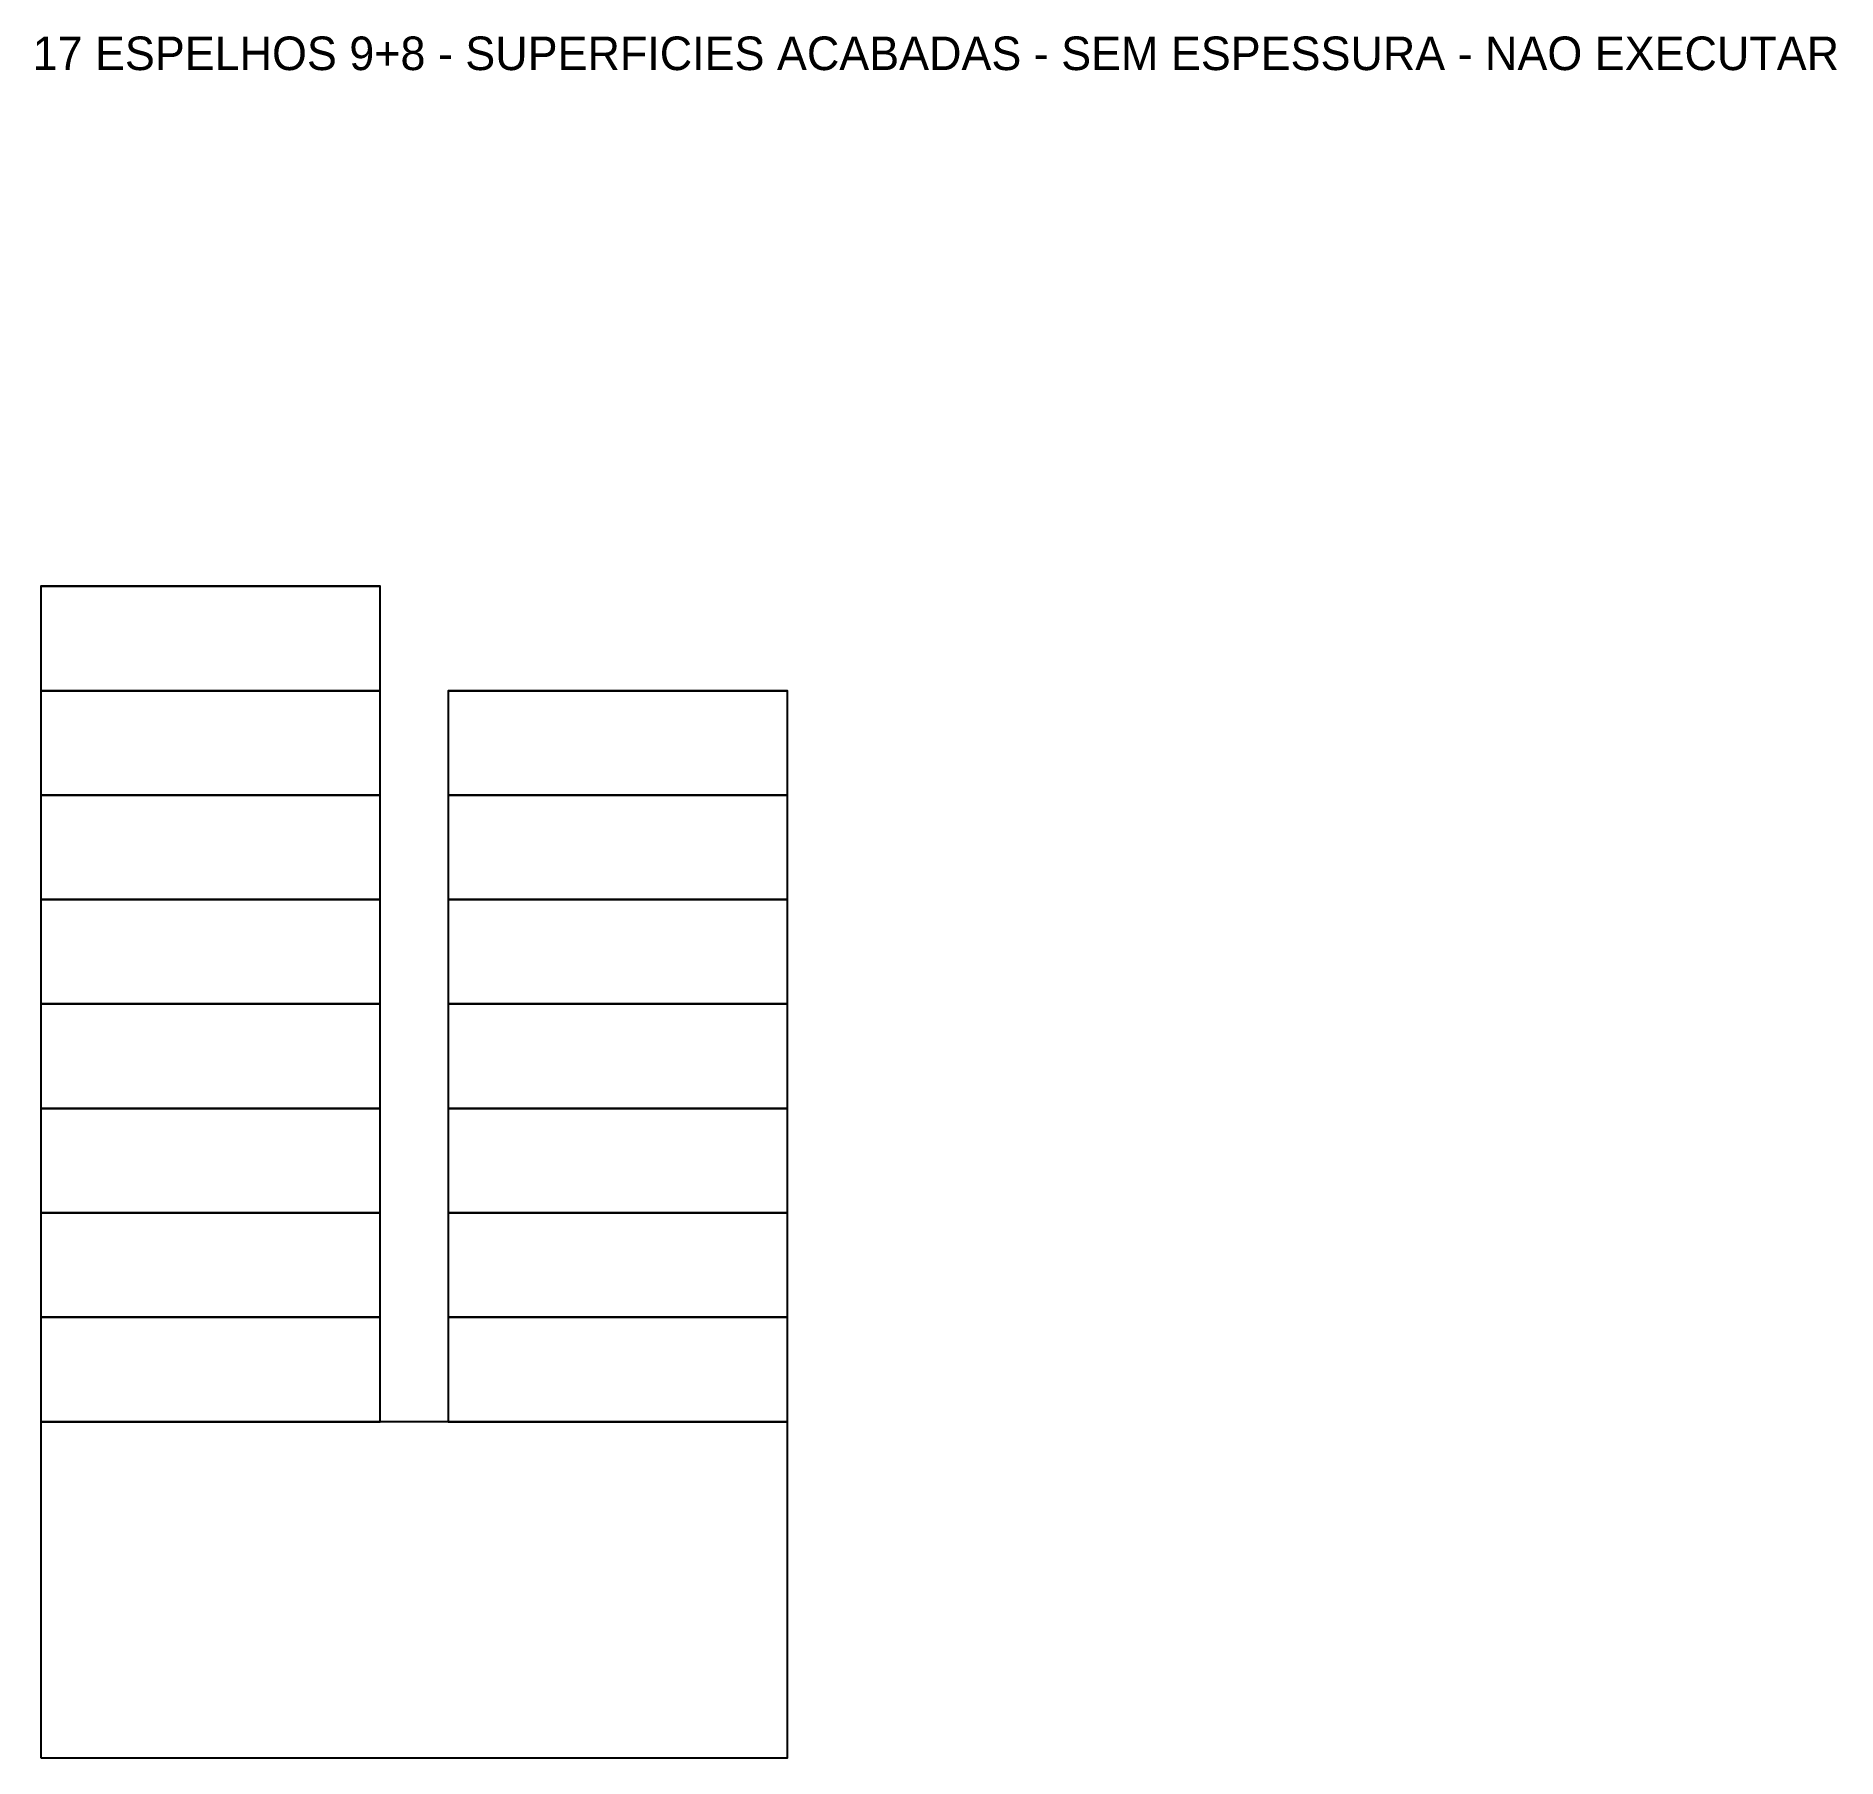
# Model space of a CAD drawing. Header units: metres. Extents: x 4.46 to 9.29, y 0.07 to 4.69.
import ezdxf

# ---------------------------------------------------------------- set-up
doc = ezdxf.new("R2010")
doc.units = ezdxf.units.M
for name, color, linetype in [('TCC_AVISO', 1, 'Continuous'), ('TCC_ESPELHOS_ESTUDO', 4, 'Continuous'), ('TCC_PATAMAR_ESTUDO', 2, 'Continuous'), ('TCC_PISADAS_ESTUDO', 3, 'Continuous')]:
    doc.layers.add(name, color=color, linetype=linetype)

msp = doc.modelspace()

# ---------------------------------------------------------------- linework, layer by layer
at = {"layer": 'TCC_ESPELHOS_ESTUDO'}
for points in [[(4.4725, 3.2158, 0.22), (5.3827, 3.2158, 0.22), (5.3827, 3.2158, 0.3982), (4.4725, 3.2158, 0.3982)], [(4.4725, 2.9358, 0.3982), (5.3827, 2.9358, 0.3982), (5.3827, 2.9358, 0.5765), (4.4725, 2.9358, 0.5765)], [(5.5647, 2.9358, 3.0718), (6.4749, 2.9358, 3.0718), (6.4749, 2.9358, 3.25), (5.5647, 2.9358, 3.25)], [(4.4725, 2.6558, 0.5765), (5.3827, 2.6558, 0.5765), (5.3827, 2.6558, 0.7547), (4.4725, 2.6558, 0.7547)], [(5.5647, 2.6558, 2.8935), (6.4749, 2.6558, 2.8935), (6.4749, 2.6558, 3.0718), (5.5647, 2.6558, 3.0718)], [(4.4725, 2.3758, 0.7547), (5.3827, 2.3758, 0.7547), (5.3827, 2.3758, 0.9329), (4.4725, 2.3758, 0.9329)], [(5.5647, 2.3758, 2.7153), (6.4749, 2.3758, 2.7153), (6.4749, 2.3758, 2.8935), (5.5647, 2.3758, 2.8935)], [(4.4725, 2.0958, 0.9329), (5.3827, 2.0958, 0.9329), (5.3827, 2.0958, 1.1112), (4.4725, 2.0958, 1.1112)], [(5.5647, 2.0958, 2.5371), (6.4749, 2.0958, 2.5371), (6.4749, 2.0958, 2.7153), (5.5647, 2.0958, 2.7153)], [(4.4725, 1.8158, 1.1112), (5.3827, 1.8158, 1.1112), (5.3827, 1.8158, 1.2894), (4.4725, 1.8158, 1.2894)], [(5.5647, 1.8158, 2.3588), (6.4749, 1.8158, 2.3588), (6.4749, 1.8158, 2.5371), (5.5647, 1.8158, 2.5371)], [(4.4725, 1.5358, 1.2894), (5.3827, 1.5358, 1.2894), (5.3827, 1.5358, 1.4676), (4.4725, 1.5358, 1.4676)], [(5.5647, 1.5358, 2.1806), (6.4749, 1.5358, 2.1806), (6.4749, 1.5358, 2.3588), (5.5647, 1.5358, 2.3588)], [(4.4725, 1.2558, 1.4676), (5.3827, 1.2558, 1.4676), (5.3827, 1.2558, 1.6459), (4.4725, 1.2558, 1.6459)], [(5.5647, 1.2558, 2.0024), (6.4749, 1.2558, 2.0024), (6.4749, 1.2558, 2.1806), (5.5647, 1.2558, 2.1806)], [(4.4725, 0.9758, 1.6459), (5.3827, 0.9758, 1.6459), (5.3827, 0.9758, 1.8241), (4.4725, 0.9758, 1.8241)], [(5.5647, 0.9758, 1.8241), (6.4749, 0.9758, 1.8241), (6.4749, 0.9758, 2.0024), (5.5647, 0.9758, 2.0024)]]:
    msp.add_3dface(points, dxfattribs=at)
at = {"layer": 'TCC_PATAMAR_ESTUDO'}
msp.add_3dface([(4.4725, 0.0741, 1.8241), (6.4749, 0.0741, 1.8241), (6.4749, 0.9758, 1.8241), (4.4725, 0.9758, 1.8241)], dxfattribs=at)
at = {"layer": 'TCC_PISADAS_ESTUDO'}
for points in [[(4.4725, 2.9358, 0.3982), (5.3827, 2.9358, 0.3982), (5.3827, 3.2158, 0.3982), (4.4725, 3.2158, 0.3982)], [(4.4725, 2.6558, 0.5765), (5.3827, 2.6558, 0.5765), (5.3827, 2.9358, 0.5765), (4.4725, 2.9358, 0.5765)], [(5.5647, 2.6558, 3.0718), (6.4749, 2.6558, 3.0718), (6.4749, 2.9358, 3.0718), (5.5647, 2.9358, 3.0718)], [(4.4725, 2.3758, 0.7547), (5.3827, 2.3758, 0.7547), (5.3827, 2.6558, 0.7547), (4.4725, 2.6558, 0.7547)], [(5.5647, 2.3758, 2.8935), (6.4749, 2.3758, 2.8935), (6.4749, 2.6558, 2.8935), (5.5647, 2.6558, 2.8935)], [(4.4725, 2.0958, 0.9329), (5.3827, 2.0958, 0.9329), (5.3827, 2.3758, 0.9329), (4.4725, 2.3758, 0.9329)], [(5.5647, 2.0958, 2.7153), (6.4749, 2.0958, 2.7153), (6.4749, 2.3758, 2.7153), (5.5647, 2.3758, 2.7153)], [(4.4725, 1.8158, 1.1112), (5.3827, 1.8158, 1.1112), (5.3827, 2.0958, 1.1112), (4.4725, 2.0958, 1.1112)], [(5.5647, 1.8158, 2.5371), (6.4749, 1.8158, 2.5371), (6.4749, 2.0958, 2.5371), (5.5647, 2.0958, 2.5371)], [(4.4725, 1.5358, 1.2894), (5.3827, 1.5358, 1.2894), (5.3827, 1.8158, 1.2894), (4.4725, 1.8158, 1.2894)], [(5.5647, 1.5358, 2.3588), (6.4749, 1.5358, 2.3588), (6.4749, 1.8158, 2.3588), (5.5647, 1.8158, 2.3588)], [(4.4725, 1.2558, 1.4676), (5.3827, 1.2558, 1.4676), (5.3827, 1.5358, 1.4676), (4.4725, 1.5358, 1.4676)], [(5.5647, 1.2558, 2.1806), (6.4749, 1.2558, 2.1806), (6.4749, 1.5358, 2.1806), (5.5647, 1.5358, 2.1806)], [(4.4725, 0.9758, 1.6459), (5.3827, 0.9758, 1.6459), (5.3827, 1.2558, 1.6459), (4.4725, 1.2558, 1.6459)], [(5.5647, 0.9758, 2.0024), (6.4749, 0.9758, 2.0024), (6.4749, 1.2558, 2.0024), (5.5647, 1.2558, 2.0024)]]:
    msp.add_3dface(points, dxfattribs=at)

# ---------------------------------------------------------------- texts
at = {"layer": 'TCC_AVISO'}
msp.add_text('17 ESPELHOS 9+8 - SUPERFICIES ACABADAS - SEM ESPESSURA - NAO EXECUTAR', height=0.09, dxfattribs=at).set_placement((4.45, 4.6))

doc.saveas('drawing.dxf')
